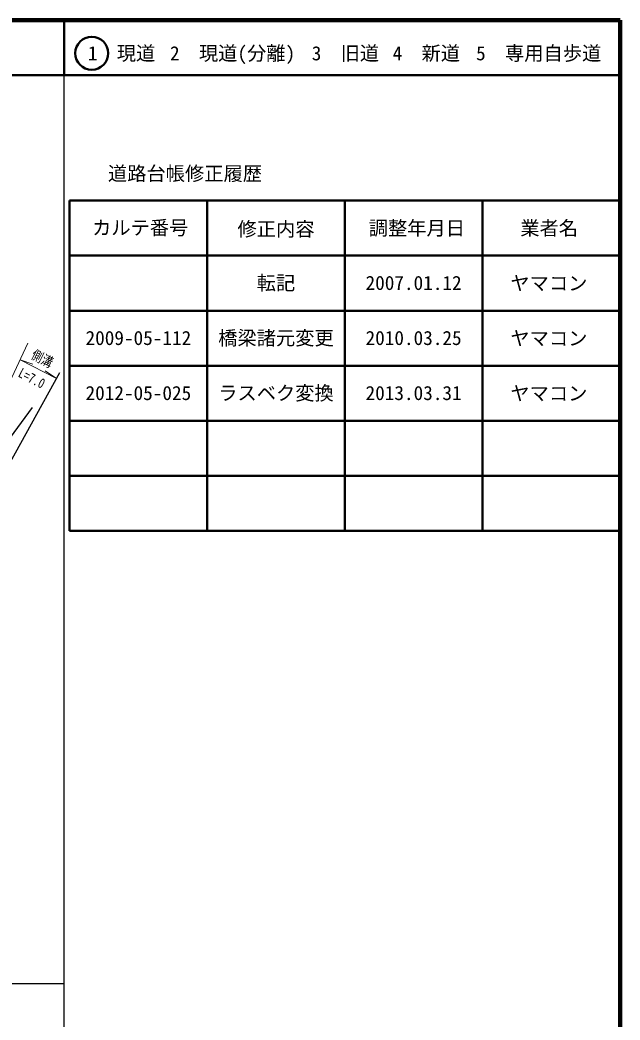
# Model space of a CAD drawing. Units: millimetres, scale not verified. Extents: x 40000 to 680000, y 20000 to 380000.
# Drawn here: x 570996 to 680000, y 198357 to 380000 of the extents above; entities that cross this region are included whole.
import ezdxf
from ezdxf.enums import TextEntityAlignment as Align

# ---------------------------------------------------------------- set-up
doc = ezdxf.new("R2010")
doc.units = ezdxf.units.MM
doc.header["$LTSCALE"] = 1000
for name, color, linetype, lineweight in [('M-BGD', 7, 'Continuous', 25), ('M-BMK-OTRS', 5, 'Continuous', 25), ('M-STR-HTXT', 7, 'Continuous', 13), ('M-TTL', 2, 'Continuous', 140), ('M-TTL-BAND', 7, 'Continuous', 25), ('M-TTL-FRAM', 2, 'Continuous', 50), ('M-TTL-LINE', 7, 'Continuous', 50)]:
    doc.layers.add(name, color=color, linetype=linetype, lineweight=lineweight)
doc.layers.add('M-TTL-TXT', color=7, linetype='Continuous')
doc.styles.add('ＭＳ ゴシック', font='')
doc.styles.get('ＭＳ ゴシック').set_extended_font_data('MS Gothic')

msp = doc.modelspace()

# ---------------------------------------------------------------- linework, layer by layer
at = {"layer": 'M-BGD'}
msp.add_lwpolyline([(565291, 296176), (568575, 303274), (573281, 309636)], dxfattribs=at)
at = {"layer": 'M-BMK-OTRS'}
msp.add_line((578173, 315906), (546513, 258727), dxfattribs=at)
at = {"layer": 'M-STR-HTXT'}
for p, q in [((572443, 321316), (561565, 298210)), ((577603, 314877), (571007, 318265)), ((571007, 318265), (573326, 317458)), ((577603, 314877), (575596, 316292))]:
    msp.add_line(p, q, dxfattribs=at)
at = {"layer": 'M-TTL'}
for p, q in [((680000, 380000), (40000, 380000)), ((680000, 20000), (680000, 380000))]:
    msp.add_line(p, q, dxfattribs=at)
at = {"layer": 'M-TTL-BAND'}
for p, q in [((579000, 20000), (579000, 370000)), ((40000, 205000), (579000, 205000))]:
    msp.add_line(p, q, dxfattribs=at)
at = {"layer": 'M-TTL-FRAM'}
for p, q in [((580000, 347197), (580000, 287197)), ((580000, 347197), (680000, 347197)), ((580000, 287197), (680000, 287197))]:
    msp.add_line(p, q, dxfattribs=at)
at = {"layer": 'M-TTL-LINE'}
for p, q in [((579000, 380000), (579000, 370000)), ((40000, 370000), (680000, 370000)), ((605000, 347197), (605000, 287197)), ((630000, 347197), (630000, 287197)), ((655000, 347197), (655000, 287197)), ((580000, 337197), (680000, 337197)), ((580000, 327197), (680000, 327197)), ((580000, 317197), (680000, 317197)), ((580000, 307197), (680000, 307197)), ((580000, 297197), (680000, 297197))]:
    msp.add_line(p, q, dxfattribs=at)
msp.add_circle((584031, 373958), 3000, dxfattribs=at)

# ---------------------------------------------------------------- texts
at = {"layer": 'M-STR-HTXT', "style": 'ＭＳ ゴシック', "width": 0.8}
for s, p in [('側溝', (574391, 317202)), ('L=7.0', (572471, 313645))]:
    msp.add_text(s, height=1833, rotation=332.806, dxfattribs=at).set_placement(p, align=Align.BOTTOM_CENTER)
at = {"layer": 'M-TTL-TXT', "style": 'ＭＳ ゴシック'}
for s, p in [('1\u3000現道', (589448, 373958)), ('2\u3000現道(分離)', (609619, 373958)), ('3\u3000旧道', (630121, 373958)), ('4\u3000新道', (644824, 373958)), ('5\u3000専用自歩道', (665228, 373958)), ('道路台帳修正履歴', (600968, 352113)), ('カルテ番号', (592839, 342277)), ('修正内容', (617509, 342023)), ('調整年月日', (643089, 342197)), ('業者名', (667134, 342197)), ('転記', (617500, 332245)), ('2007.01.12', (642500, 332245)), ('ヤマコン', (667077, 332189)), ('2009-05-112', (592500, 322245)), ('橋梁諸元変更', (617500, 322245)), ('2010.03.25', (642500, 322245)), ('ヤマコン', (667077, 322189)), ('2012-05-025', (592500, 312245)), ('ラスベク変換', (617500, 312245)), ('2013.03.31', (642500, 312245)), ('ヤマコン', (667077, 312189))]:
    msp.add_text(s, height=2566, dxfattribs=at).set_placement(p, align=Align.MIDDLE_CENTER)

doc.saveas('drawing.dxf')
